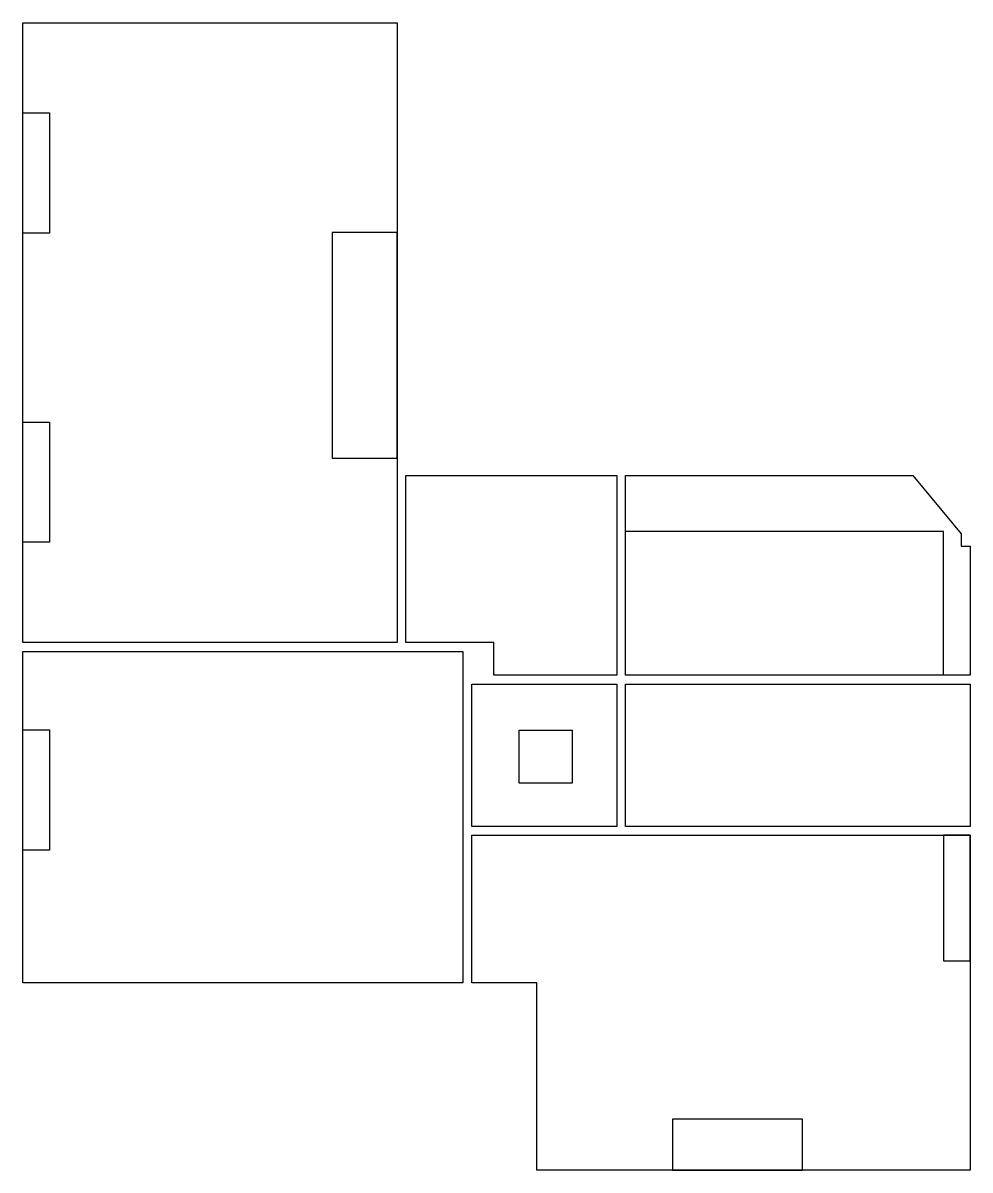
# Model space of a CAD drawing. Header units: metres. Extents: x -8979 to 1772, y -3284 to 9733.
import ezdxf

# ---------------------------------------------------------------- set-up
doc = ezdxf.new("R2010")
doc.units = ezdxf.units.M
doc.layers.add('AREE LEONARDO', color=5, linetype='CONTINUOUS')

msp = doc.modelspace()

# ---------------------------------------------------------------- linework, layer by layer
at = {"layer": 'AREE LEONARDO', "color": 5}
msp.add_lwpolyline([(-8979, 9733), (-4730, 9733), (-4730, 2701), (-8979, 2701)], close=True, dxfattribs=at)
at = {"layer": 'AREE LEONARDO', "color": 2, "lineweight": 25}
for points in [[(-8979, 8714), (-8679, 8714), (-8679, 7348), (-8979, 7348)], [(-4730, 7353), (-5470, 7353), (-5470, 4794), (-4730, 4794)], [(-8979, 5204), (-8679, 5204), (-8679, 3842), (-8979, 3842)], [(1472, 2331), (1472, 3961), (-2138, 3961), (-2138, 4596), (1123, 4596), (1672, 3937), (1672, 3797), (1772, 3797), (1772, 2331)], [(-8979, 1712), (-8679, 1712), (-8679, 346), (-8979, 346)], [(1472, -911), (1772, -911), (1772, 516), (1472, 516)], [(-1607, -3284), (-132, -3284), (-132, -2706), (-1607, -2706)]]:
    msp.add_lwpolyline(points, close=True, dxfattribs=at)
at = {"layer": 'AREE LEONARDO', "color": 5, "lineweight": 25}
for points in [[(-4632, 4596), (-2238, 4596), (-2238, 2331), (-3633, 2331), (-3633, 2701), (-4632, 2701)], [(-8979, 2601), (-3984, 2601), (-3984, -1159), (-8979, -1159)], [(-3884, 516), (1772, 516), (1772, -3284), (-3145, -3284), (-3145, -1159), (-3884, -1159)]]:
    msp.add_lwpolyline(points, close=True, dxfattribs=at)
at = {"layer": 'AREE LEONARDO', "color": 3, "lineweight": 25}
for points in [[(-2138, 4596), (1123, 4596), (1672, 3937), (1672, 3797), (1772, 3797), (1772, 2331), (-2138, 2331)], [(1772, 616), (-2138, 616), (-2138, 2231), (1772, 2231)]]:
    msp.add_lwpolyline(points, close=True, dxfattribs=at)
at = {"layer": 'AREE LEONARDO', "color": 6, "lineweight": 25}
msp.add_lwpolyline([(-3884, 2231), (-2238, 2231), (-2238, 616), (-3884, 616)], close=True, dxfattribs=at)
at = {"layer": 'AREE LEONARDO', "color": 1}
msp.add_lwpolyline([(-3345, 1707), (-2745, 1707), (-2745, 1107), (-3345, 1107)], close=True, dxfattribs=at)

doc.saveas('drawing.dxf')
